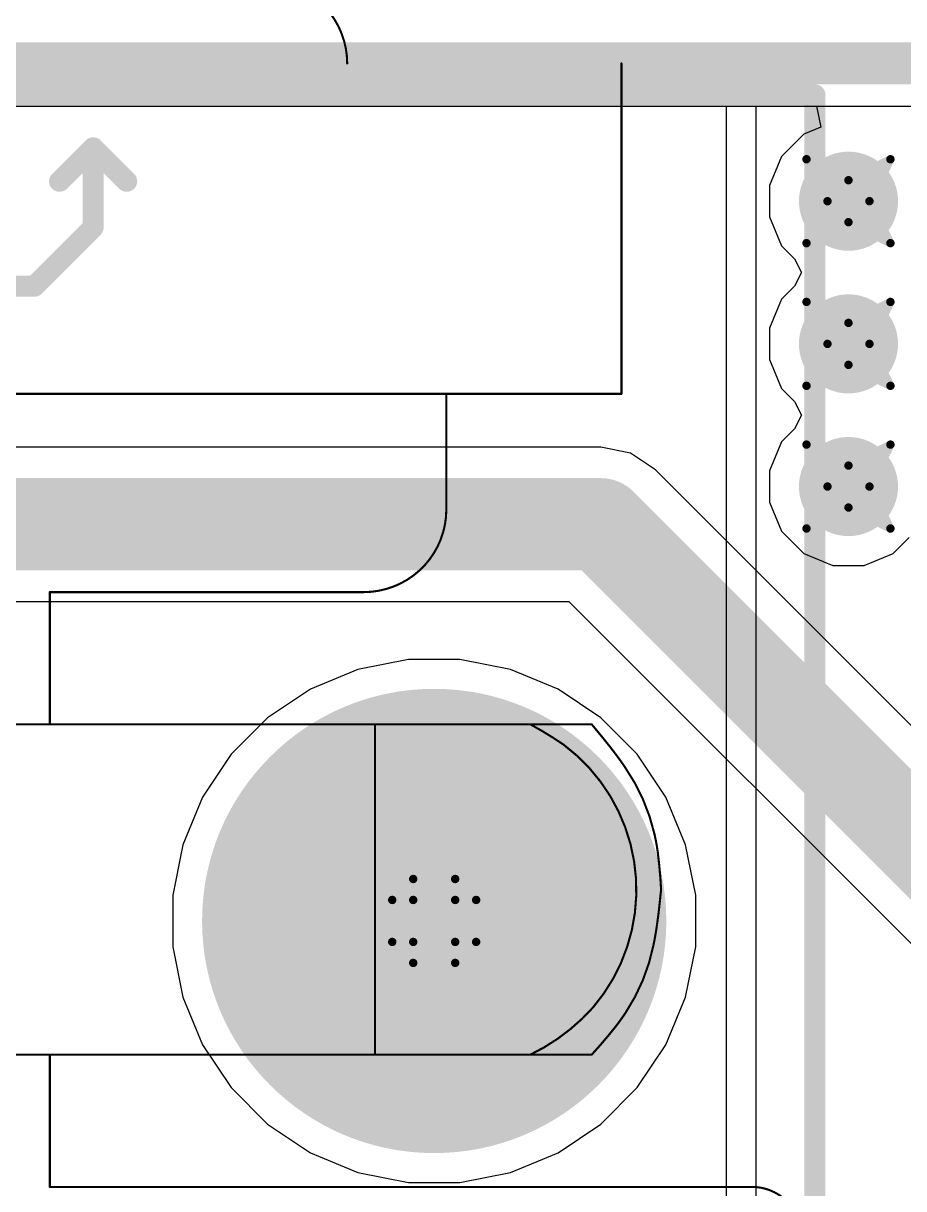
# Model space of a CAD drawing. Header units: inches. Extents: x -6 to 430, y 0 to 90.
# Drawn here: x 27.54 to 32.87, y 43.19 to 50.24 of the extents above; entities that cross this region are included whole.
import ezdxf

# ---------------------------------------------------------------- set-up
doc = ezdxf.new("R2010")
doc.units = ezdxf.units.IN
for name, color, linetype in [('Board_Outline', 56, 'Continuous'), ('Bottom Layer', 5, 'Continuous'), ('Bottom Solder', 6, 'Continuous'), ('Drill Drawing', 1, 'Continuous'), ('Layer 1', 16, 'Continuous'), ('Layer 2', 76, 'Continuous'), ('Mechanical 1', 6, 'Continuous'), ('Pad Holes', 156, 'Continuous'), ('Top Layer', 1, 'Continuous'), ('Top Overlay', 2, 'Continuous'), ('Top Solder', 216, 'Continuous'), ('Via Holes', 16, 'Continuous')]:
    doc.layers.add(name, color=color, linetype=linetype)

msp = doc.modelspace()

# ---------------------------------------------------------------- hatches: boundary and pattern name
at = {"layer": 'Bottom Layer'}
h = msp.add_hatch(color=5, dxfattribs=at)
edge = h.paths.add_edge_path()
edge.add_arc((32.5342, 49.1662), 0.3, 0, 360)
h = msp.add_hatch(color=5, dxfattribs=at)
edge = h.paths.add_edge_path()
edge.add_arc((32.5342, 48.3026), 0.3, 0, 360)
h = msp.add_hatch(color=5, dxfattribs=at)
edge = h.paths.add_edge_path()
edge.add_arc((32.5342, 47.439), 0.3, 0, 360)
at = {"layer": 'Bottom Solder'}
h = msp.add_hatch(color=6, dxfattribs=at)
edge = h.paths.add_edge_path()
edge.add_arc((30.0266, 44.8096), 0.1016, 0, 360)
at = {"layer": 'Layer 1'}
h = msp.add_hatch(color=16, dxfattribs=at)
edge = h.paths.add_edge_path()
edge.add_arc((32.5342, 49.1662), 0.3, 0, 360)
h = msp.add_hatch(color=16, dxfattribs=at)
edge = h.paths.add_edge_path()
edge.add_arc((32.5342, 48.3026), 0.3, 0, 360)
h = msp.add_hatch(color=16, dxfattribs=at)
edge = h.paths.add_edge_path()
edge.add_arc((32.5342, 47.439), 0.3, 0, 360)
at = {"layer": 'Layer 2'}
h = msp.add_hatch(color=76, dxfattribs=at)
edge = h.paths.add_edge_path()
edge.add_arc((32.5342, 49.1662), 0.3, 0, 360)
h = msp.add_hatch(color=76, dxfattribs=at)
edge = h.paths.add_edge_path()
edge.add_arc((32.5342, 48.3026), 0.3, 0, 360)
h = msp.add_hatch(color=76, dxfattribs=at)
edge = h.paths.add_edge_path()
edge.add_arc((32.5342, 47.439), 0.3, 0, 360)
at = {"layer": 'Pad Holes'}
h = msp.add_hatch(color=7, dxfattribs=at)
edge = h.paths.add_edge_path()
edge.add_arc((30.0266, 44.8096), 1.405, 0, 360)
at = {"layer": 'Top Layer'}
h = msp.add_hatch(color=1, dxfattribs=at)
edge = h.paths.add_edge_path()
edge.add_arc((32.5342, 49.1662), 0.3, 0, 360)
h = msp.add_hatch(color=1, dxfattribs=at)
edge = h.paths.add_edge_path()
edge.add_arc((32.5342, 48.3026), 0.3, 0, 360)
h = msp.add_hatch(color=1, dxfattribs=at)
edge = h.paths.add_edge_path()
edge.add_arc((32.5342, 47.439), 0.3, 0, 360)
at = {"layer": 'Top Solder'}
h = msp.add_hatch(color=216, dxfattribs=at)
edge = h.paths.add_edge_path()
edge.add_arc((30.0266, 44.8096), 0.1016, 0, 360)
at = {"layer": 'Via Holes'}
h = msp.add_hatch(color=7, dxfattribs=at)
edge = h.paths.add_edge_path()
edge.add_arc((32.5342, 49.1662), 0.15, 0, 360)
h = msp.add_hatch(color=7, dxfattribs=at)
edge = h.paths.add_edge_path()
edge.add_arc((32.5342, 48.3026), 0.15, 0, 360)
h = msp.add_hatch(color=7, dxfattribs=at)
edge = h.paths.add_edge_path()
edge.add_arc((32.5342, 47.439), 0.15, 0, 360)

# ---------------------------------------------------------------- linework, layer by layer
at = {"layer": 'Board_Outline'}
msp.add_lwpolyline([(0, 50, 0.254, 0.254, 0), (45, 50, 0.254, 0.254, 0)], format="xyseb", dxfattribs=at)
at = {"layer": 'Bottom Layer'}
for p, q in [((0.259, 49.741), (31.7941, 49.741)), ((31.7941, 49.741), (31.7941, 39.5396)), ((31.9754, 39.5396), (31.9754, 49.741)), ((31.9754, 49.741), (36.6236, 49.741)), ((29.8707, 46.3924), (29.5649, 46.3316)), ((30.1825, 46.3924), (29.8707, 46.3924)), ((30.4883, 46.3316), (30.1825, 46.3924)), ((29.5649, 46.3316), (29.2769, 46.2123)), ((30.7763, 46.2123), (30.4883, 46.3316)), ((29.2769, 46.2123), (29.0176, 46.039)), ((31.0356, 46.039), (30.7763, 46.2123)), ((29.0176, 46.039), (28.7972, 45.8186)), ((31.256, 45.8186), (31.0356, 46.039)), ((28.7972, 45.8186), (28.6239, 45.5593)), ((31.4293, 45.5593), (31.256, 45.8186)), ((28.6239, 45.5593), (28.5046, 45.2713)), ((31.5486, 45.2713), (31.4293, 45.5593)), ((28.5046, 45.2713), (28.4438, 44.9655)), ((31.6094, 44.9655), (31.5486, 45.2713)), ((28.4438, 44.9655), (28.4438, 44.6537)), ((31.6094, 44.6537), (31.6094, 44.9655)), ((28.4438, 44.6537), (28.5046, 44.3479)), ((31.5486, 44.3479), (31.6094, 44.6537)), ((28.5046, 44.3479), (28.6239, 44.0599)), ((31.4293, 44.0599), (31.5486, 44.3479)), ((28.6239, 44.0599), (28.7972, 43.8006)), ((31.256, 43.8006), (31.4293, 44.0599)), ((28.7972, 43.8006), (29.0176, 43.5802)), ((31.0356, 43.5802), (31.256, 43.8006)), ((29.0176, 43.5802), (29.2769, 43.4069)), ((30.7763, 43.4069), (31.0356, 43.5802)), ((29.2769, 43.4069), (29.5649, 43.2876)), ((30.4883, 43.2876), (30.7763, 43.4069)), ((29.5649, 43.2876), (29.8707, 43.2268)), ((30.1825, 43.2268), (30.4883, 43.2876)), ((29.8707, 43.2268), (30.1825, 43.2268))]:
    msp.add_line(p, q, dxfattribs=at)
at = {"layer": 'Drill Drawing'}
for points in [[(32.2802, 49.4202, 0.0508, 0.0508, 0), (32.5342, 49.2932, 0.0508, 0.0508, 0)], [(32.2802, 49.4202, 0.0508, 0.0508, 0), (32.4072, 49.1662, 0.0508, 0.0508, 0)], [(32.5342, 49.2932, 0.0508, 0.0508, 0), (32.7882, 49.4202, 0.0508, 0.0508, 0)], [(32.6612, 49.1662, 0.0508, 0.0508, 0), (32.7882, 49.4202, 0.0508, 0.0508, 0)], [(32.2802, 48.9122, 0.0508, 0.0508, 0), (32.4072, 49.1662, 0.0508, 0.0508, 0)], [(32.6612, 49.1662, 0.0508, 0.0508, 0), (32.7882, 48.9122, 0.0508, 0.0508, 0)], [(32.2802, 48.9122, 0.0508, 0.0508, 0), (32.5342, 49.0392, 0.0508, 0.0508, 0)], [(32.5342, 49.0392, 0.0508, 0.0508, 0), (32.7882, 48.9122, 0.0508, 0.0508, 0)], [(32.2802, 48.5566, 0.0508, 0.0508, 0), (32.5342, 48.4296, 0.0508, 0.0508, 0)], [(32.2802, 48.5566, 0.0508, 0.0508, 0), (32.4072, 48.3026, 0.0508, 0.0508, 0)], [(32.5342, 48.4296, 0.0508, 0.0508, 0), (32.7882, 48.5566, 0.0508, 0.0508, 0)], [(32.6612, 48.3026, 0.0508, 0.0508, 0), (32.7882, 48.5566, 0.0508, 0.0508, 0)], [(32.2802, 48.0486, 0.0508, 0.0508, 0), (32.4072, 48.3026, 0.0508, 0.0508, 0)], [(32.6612, 48.3026, 0.0508, 0.0508, 0), (32.7882, 48.0486, 0.0508, 0.0508, 0)], [(32.2802, 48.0486, 0.0508, 0.0508, 0), (32.5342, 48.1756, 0.0508, 0.0508, 0)], [(32.5342, 48.1756, 0.0508, 0.0508, 0), (32.7882, 48.0486, 0.0508, 0.0508, 0)], [(32.2802, 47.693, 0.0508, 0.0508, 0), (32.5342, 47.566, 0.0508, 0.0508, 0)], [(32.2802, 47.693, 0.0508, 0.0508, 0), (32.4072, 47.439, 0.0508, 0.0508, 0)], [(32.5342, 47.566, 0.0508, 0.0508, 0), (32.7882, 47.693, 0.0508, 0.0508, 0)], [(32.6612, 47.439, 0.0508, 0.0508, 0), (32.7882, 47.693, 0.0508, 0.0508, 0)], [(32.2802, 47.185, 0.0508, 0.0508, 0), (32.4072, 47.439, 0.0508, 0.0508, 0)], [(32.6612, 47.439, 0.0508, 0.0508, 0), (32.7882, 47.185, 0.0508, 0.0508, 0)], [(32.2802, 47.185, 0.0508, 0.0508, 0), (32.5342, 47.312, 0.0508, 0.0508, 0)], [(32.5342, 47.312, 0.0508, 0.0508, 0), (32.7882, 47.185, 0.0508, 0.0508, 0)], [(29.8996, 44.9366, 0.0508, 0.0508, 0), (29.8996, 45.0636, 0.0508, 0.0508, 0)], [(29.8996, 45.0636, 0.0508, 0.0508, 0), (30.1536, 45.0636, 0.0508, 0.0508, 0)], [(30.1536, 44.9366, 0.0508, 0.0508, 0), (30.1536, 45.0636, 0.0508, 0.0508, 0)], [(29.7726, 44.6826, 0.0508, 0.0508, 0), (29.7726, 44.9366, 0.0508, 0.0508, 0)], [(29.7726, 44.9366, 0.0508, 0.0508, 0), (29.8996, 44.9366, 0.0508, 0.0508, 0)], [(30.1536, 44.9366, 0.0508, 0.0508, 0), (30.2806, 44.9366, 0.0508, 0.0508, 0)], [(30.2806, 44.6826, 0.0508, 0.0508, 0), (30.2806, 44.9366, 0.0508, 0.0508, 0)], [(29.7726, 44.6826, 0.0508, 0.0508, 0), (29.8996, 44.6826, 0.0508, 0.0508, 0)], [(29.8996, 44.5556, 0.0508, 0.0508, 0), (29.8996, 44.6826, 0.0508, 0.0508, 0)], [(30.1536, 44.6826, 0.0508, 0.0508, 0), (30.2806, 44.6826, 0.0508, 0.0508, 0)], [(30.1536, 44.5556, 0.0508, 0.0508, 0), (30.1536, 44.6826, 0.0508, 0.0508, 0)], [(29.8996, 44.5556, 0.0508, 0.0508, 0), (30.1536, 44.5556, 0.0508, 0.0508, 0)]]:
    msp.add_lwpolyline(points, format="xyseb", dxfattribs=at)
for points in [[(32.2675, 49.4202, 0.0254, 0.0254, 1), (32.2929, 49.4202, 0.0254, 0.0254, 1)], [(32.2675, 49.4202, 0.0254, 0.0254, 1), (32.2929, 49.4202, 0.0254, 0.0254, 1)], [(32.7755, 49.4202, 0.0254, 0.0254, 1), (32.8009, 49.4202, 0.0254, 0.0254, 1)], [(32.7755, 49.4202, 0.0254, 0.0254, 1), (32.8009, 49.4202, 0.0254, 0.0254, 1)], [(32.5215, 49.2932, 0.0254, 0.0254, 1), (32.5469, 49.2932, 0.0254, 0.0254, 1)], [(32.5215, 49.2932, 0.0254, 0.0254, 1), (32.5469, 49.2932, 0.0254, 0.0254, 1)], [(32.3945, 49.1662, 0.0254, 0.0254, 1), (32.4199, 49.1662, 0.0254, 0.0254, 1)], [(32.3945, 49.1662, 0.0254, 0.0254, 1), (32.4199, 49.1662, 0.0254, 0.0254, 1)], [(32.6485, 49.1662, 0.0254, 0.0254, 1), (32.6739, 49.1662, 0.0254, 0.0254, 1)], [(32.6485, 49.1662, 0.0254, 0.0254, 1), (32.6739, 49.1662, 0.0254, 0.0254, 1)], [(32.5215, 49.0392, 0.0254, 0.0254, 1), (32.5469, 49.0392, 0.0254, 0.0254, 1)], [(32.5215, 49.0392, 0.0254, 0.0254, 1), (32.5469, 49.0392, 0.0254, 0.0254, 1)], [(32.2675, 48.9122, 0.0254, 0.0254, 1), (32.2929, 48.9122, 0.0254, 0.0254, 1)], [(32.2675, 48.9122, 0.0254, 0.0254, 1), (32.2929, 48.9122, 0.0254, 0.0254, 1)], [(32.7755, 48.9122, 0.0254, 0.0254, 1), (32.8009, 48.9122, 0.0254, 0.0254, 1)], [(32.7755, 48.9122, 0.0254, 0.0254, 1), (32.8009, 48.9122, 0.0254, 0.0254, 1)], [(32.2675, 48.5566, 0.0254, 0.0254, 1), (32.2929, 48.5566, 0.0254, 0.0254, 1)], [(32.2675, 48.5566, 0.0254, 0.0254, 1), (32.2929, 48.5566, 0.0254, 0.0254, 1)], [(32.7755, 48.5566, 0.0254, 0.0254, 1), (32.8009, 48.5566, 0.0254, 0.0254, 1)], [(32.7755, 48.5566, 0.0254, 0.0254, 1), (32.8009, 48.5566, 0.0254, 0.0254, 1)], [(32.5215, 48.4296, 0.0254, 0.0254, 1), (32.5469, 48.4296, 0.0254, 0.0254, 1)], [(32.5215, 48.4296, 0.0254, 0.0254, 1), (32.5469, 48.4296, 0.0254, 0.0254, 1)], [(32.3945, 48.3026, 0.0254, 0.0254, 1), (32.4199, 48.3026, 0.0254, 0.0254, 1)], [(32.3945, 48.3026, 0.0254, 0.0254, 1), (32.4199, 48.3026, 0.0254, 0.0254, 1)], [(32.6485, 48.3026, 0.0254, 0.0254, 1), (32.6739, 48.3026, 0.0254, 0.0254, 1)], [(32.6485, 48.3026, 0.0254, 0.0254, 1), (32.6739, 48.3026, 0.0254, 0.0254, 1)], [(32.5215, 48.1756, 0.0254, 0.0254, 1), (32.5469, 48.1756, 0.0254, 0.0254, 1)], [(32.5215, 48.1756, 0.0254, 0.0254, 1), (32.5469, 48.1756, 0.0254, 0.0254, 1)], [(32.2675, 48.0486, 0.0254, 0.0254, 1), (32.2929, 48.0486, 0.0254, 0.0254, 1)], [(32.2675, 48.0486, 0.0254, 0.0254, 1), (32.2929, 48.0486, 0.0254, 0.0254, 1)], [(32.7755, 48.0486, 0.0254, 0.0254, 1), (32.8009, 48.0486, 0.0254, 0.0254, 1)], [(32.7755, 48.0486, 0.0254, 0.0254, 1), (32.8009, 48.0486, 0.0254, 0.0254, 1)], [(32.2675, 47.693, 0.0254, 0.0254, 1), (32.2929, 47.693, 0.0254, 0.0254, 1)], [(32.2675, 47.693, 0.0254, 0.0254, 1), (32.2929, 47.693, 0.0254, 0.0254, 1)], [(32.7755, 47.693, 0.0254, 0.0254, 1), (32.8009, 47.693, 0.0254, 0.0254, 1)], [(32.7755, 47.693, 0.0254, 0.0254, 1), (32.8009, 47.693, 0.0254, 0.0254, 1)], [(32.5215, 47.566, 0.0254, 0.0254, 1), (32.5469, 47.566, 0.0254, 0.0254, 1)], [(32.5215, 47.566, 0.0254, 0.0254, 1), (32.5469, 47.566, 0.0254, 0.0254, 1)], [(32.3945, 47.439, 0.0254, 0.0254, 1), (32.4199, 47.439, 0.0254, 0.0254, 1)], [(32.3945, 47.439, 0.0254, 0.0254, 1), (32.4199, 47.439, 0.0254, 0.0254, 1)], [(32.6485, 47.439, 0.0254, 0.0254, 1), (32.6739, 47.439, 0.0254, 0.0254, 1)], [(32.6485, 47.439, 0.0254, 0.0254, 1), (32.6739, 47.439, 0.0254, 0.0254, 1)], [(32.5215, 47.312, 0.0254, 0.0254, 1), (32.5469, 47.312, 0.0254, 0.0254, 1)], [(32.5215, 47.312, 0.0254, 0.0254, 1), (32.5469, 47.312, 0.0254, 0.0254, 1)], [(32.2675, 47.185, 0.0254, 0.0254, 1), (32.2929, 47.185, 0.0254, 0.0254, 1)], [(32.2675, 47.185, 0.0254, 0.0254, 1), (32.2929, 47.185, 0.0254, 0.0254, 1)], [(32.7755, 47.185, 0.0254, 0.0254, 1), (32.8009, 47.185, 0.0254, 0.0254, 1)], [(32.7755, 47.185, 0.0254, 0.0254, 1), (32.8009, 47.185, 0.0254, 0.0254, 1)], [(29.8869, 45.0636, 0.0254, 0.0254, 1), (29.9123, 45.0636, 0.0254, 0.0254, 1)], [(29.8869, 45.0636, 0.0254, 0.0254, 1), (29.9123, 45.0636, 0.0254, 0.0254, 1)], [(30.1409, 45.0636, 0.0254, 0.0254, 1), (30.1663, 45.0636, 0.0254, 0.0254, 1)], [(30.1409, 45.0636, 0.0254, 0.0254, 1), (30.1663, 45.0636, 0.0254, 0.0254, 1)], [(29.7599, 44.9366, 0.0254, 0.0254, 1), (29.7853, 44.9366, 0.0254, 0.0254, 1)], [(29.7599, 44.9366, 0.0254, 0.0254, 1), (29.7853, 44.9366, 0.0254, 0.0254, 1)], [(29.8869, 44.9366, 0.0254, 0.0254, 1), (29.9123, 44.9366, 0.0254, 0.0254, 1)], [(29.8869, 44.9366, 0.0254, 0.0254, 1), (29.9123, 44.9366, 0.0254, 0.0254, 1)], [(30.1409, 44.9366, 0.0254, 0.0254, 1), (30.1663, 44.9366, 0.0254, 0.0254, 1)], [(30.1409, 44.9366, 0.0254, 0.0254, 1), (30.1663, 44.9366, 0.0254, 0.0254, 1)], [(30.2679, 44.9366, 0.0254, 0.0254, 1), (30.2933, 44.9366, 0.0254, 0.0254, 1)], [(30.2679, 44.9366, 0.0254, 0.0254, 1), (30.2933, 44.9366, 0.0254, 0.0254, 1)], [(29.7599, 44.6826, 0.0254, 0.0254, 1), (29.7853, 44.6826, 0.0254, 0.0254, 1)], [(29.7599, 44.6826, 0.0254, 0.0254, 1), (29.7853, 44.6826, 0.0254, 0.0254, 1)], [(29.8869, 44.6826, 0.0254, 0.0254, 1), (29.9123, 44.6826, 0.0254, 0.0254, 1)], [(29.8869, 44.6826, 0.0254, 0.0254, 1), (29.9123, 44.6826, 0.0254, 0.0254, 1)], [(30.1409, 44.6826, 0.0254, 0.0254, 1), (30.1663, 44.6826, 0.0254, 0.0254, 1)], [(30.1409, 44.6826, 0.0254, 0.0254, 1), (30.1663, 44.6826, 0.0254, 0.0254, 1)], [(30.2679, 44.6826, 0.0254, 0.0254, 1), (30.2933, 44.6826, 0.0254, 0.0254, 1)], [(30.2679, 44.6826, 0.0254, 0.0254, 1), (30.2933, 44.6826, 0.0254, 0.0254, 1)], [(29.8869, 44.5556, 0.0254, 0.0254, 1), (29.9123, 44.5556, 0.0254, 0.0254, 1)], [(29.8869, 44.5556, 0.0254, 0.0254, 1), (29.9123, 44.5556, 0.0254, 0.0254, 1)], [(30.1409, 44.5556, 0.0254, 0.0254, 1), (30.1663, 44.5556, 0.0254, 0.0254, 1)], [(30.1409, 44.5556, 0.0254, 0.0254, 1), (30.1663, 44.5556, 0.0254, 0.0254, 1)]]:
    msp.add_lwpolyline(points, format="xyseb", close=True, dxfattribs=at)
at = {"layer": 'Layer 1'}
for p, q in [((0.259, 49.741), (32.3416, 49.741)), ((32.3416, 49.741), (32.3668, 49.614)), ((32.3668, 49.614), (32.2635, 49.5713)), ((32.2635, 49.5713), (32.1291, 49.4369)), ((32.1291, 49.4369), (32.0564, 49.2612)), ((32.0564, 49.2612), (32.0564, 49.0712)), ((32.0564, 49.0712), (32.1291, 48.8955)), ((32.1291, 48.8955), (32.2073, 48.8174)), ((32.2073, 48.8174), (32.2498, 48.7344)), ((32.2498, 48.7344), (32.2073, 48.6514)), ((32.2073, 48.6514), (32.1291, 48.5733)), ((32.1291, 48.5733), (32.0564, 48.3976)), ((32.0564, 48.3976), (32.0564, 48.2076)), ((32.0564, 48.2076), (32.1291, 48.0319)), ((32.1291, 48.0319), (32.2073, 47.9538)), ((32.2073, 47.9538), (32.2498, 47.8708)), ((32.2498, 47.8708), (32.2073, 47.7878)), ((32.2073, 47.7878), (32.1291, 47.7097)), ((32.1291, 47.7097), (32.0564, 47.534)), ((32.0564, 47.534), (32.0564, 47.344)), ((32.0564, 47.344), (32.1291, 47.1683)), ((32.1291, 47.1683), (32.2635, 47.0339)), ((32.8049, 47.0339), (32.9025, 47.1316)), ((32.2635, 47.0339), (32.4392, 46.9612)), ((32.6292, 46.9612), (32.8049, 47.0339)), ((32.4392, 46.9612), (32.6292, 46.9612)), ((29.8707, 46.3924), (29.5649, 46.3316)), ((30.1825, 46.3924), (29.8707, 46.3924)), ((30.4883, 46.3316), (30.1825, 46.3924)), ((29.5649, 46.3316), (29.2769, 46.2123)), ((30.7763, 46.2123), (30.4883, 46.3316)), ((29.2769, 46.2123), (29.0176, 46.039)), ((31.0356, 46.039), (30.7763, 46.2123)), ((29.0176, 46.039), (28.7972, 45.8186)), ((31.256, 45.8186), (31.0356, 46.039)), ((28.7972, 45.8186), (28.6239, 45.5593)), ((31.4293, 45.5593), (31.256, 45.8186)), ((28.6239, 45.5593), (28.5046, 45.2713)), ((31.5486, 45.2713), (31.4293, 45.5593)), ((28.5046, 45.2713), (28.4438, 44.9655)), ((31.6094, 44.9655), (31.5486, 45.2713)), ((28.4438, 44.9655), (28.4438, 44.6537)), ((31.6094, 44.6537), (31.6094, 44.9655)), ((28.4438, 44.6537), (28.5046, 44.3479)), ((31.5486, 44.3479), (31.6094, 44.6537)), ((28.5046, 44.3479), (28.6239, 44.0599)), ((31.4293, 44.0599), (31.5486, 44.3479)), ((28.6239, 44.0599), (28.7972, 43.8006)), ((31.256, 43.8006), (31.4293, 44.0599)), ((28.7972, 43.8006), (29.0176, 43.5802)), ((31.0356, 43.5802), (31.256, 43.8006)), ((29.0176, 43.5802), (29.2769, 43.4069)), ((30.7763, 43.4069), (31.0356, 43.5802)), ((29.2769, 43.4069), (29.5649, 43.2876)), ((30.4883, 43.2876), (30.7763, 43.4069)), ((29.5649, 43.2876), (29.8707, 43.2268)), ((30.1825, 43.2268), (30.4883, 43.2876)), ((29.8707, 43.2268), (30.1825, 43.2268))]:
    msp.add_line(p, q, dxfattribs=at)
at = {"layer": 'Layer 2'}
for p, q in [((0.259, 49.741), (44.741, 49.741)), ((31.0356, 47.6766), (7.0704, 47.6766)), ((31.214, 47.6411), (31.0356, 47.6766)), ((31.3652, 47.54), (31.214, 47.6411)), ((34.7593, 44.146), (31.3652, 47.54)), ((4.7873, 46.7442), (30.8425, 46.7442)), ((30.8425, 46.7442), (34.2366, 43.3502)), ((29.8707, 46.3924), (29.5649, 46.3316)), ((30.1825, 46.3924), (29.8707, 46.3924)), ((30.4883, 46.3316), (30.1825, 46.3924)), ((29.5649, 46.3316), (29.2769, 46.2123)), ((30.7763, 46.2123), (30.4883, 46.3316)), ((29.2769, 46.2123), (29.0176, 46.039)), ((31.0356, 46.039), (30.7763, 46.2123)), ((29.0176, 46.039), (28.7972, 45.8186)), ((31.256, 45.8186), (31.0356, 46.039)), ((28.7972, 45.8186), (28.6239, 45.5593)), ((31.4293, 45.5593), (31.256, 45.8186)), ((28.6239, 45.5593), (28.5046, 45.2713)), ((31.5486, 45.2713), (31.4293, 45.5593)), ((28.5046, 45.2713), (28.4438, 44.9655)), ((31.6094, 44.9655), (31.5486, 45.2713)), ((28.4438, 44.9655), (28.4438, 44.6537)), ((31.6094, 44.6537), (31.6094, 44.9655)), ((28.4438, 44.6537), (28.5046, 44.3479)), ((31.5486, 44.3479), (31.6094, 44.6537)), ((28.5046, 44.3479), (28.6239, 44.0599)), ((31.4293, 44.0599), (31.5486, 44.3479)), ((28.6239, 44.0599), (28.7972, 43.8006)), ((31.256, 43.8006), (31.4293, 44.0599)), ((28.7972, 43.8006), (29.0176, 43.5802)), ((31.0356, 43.5802), (31.256, 43.8006)), ((29.0176, 43.5802), (29.2769, 43.4069)), ((30.7763, 43.4069), (31.0356, 43.5802)), ((29.2769, 43.4069), (29.5649, 43.2876)), ((30.4883, 43.2876), (30.7763, 43.4069)), ((29.5649, 43.2876), (29.8707, 43.2268)), ((30.1825, 43.2268), (30.4883, 43.2876)), ((29.8707, 43.2268), (30.1825, 43.2268))]:
    msp.add_line(p, q, dxfattribs=at)
for points in [[(4.5942, 47.2104, 0.5588, 0.5588, 0), (31.0356, 47.2104, 0.5588, 0.5588, 0)], [(31.0356, 47.2104, 0.5588, 0.5588, 0), (34.5662, 43.6798, 0.5588, 0.5588, 0)]]:
    msp.add_lwpolyline(points, format="xyseb", dxfattribs=at)
msp.add_lwpolyline([(30.8959, 47.2104, 0.2794, 0.2794, 1), (31.1753, 47.2104, 0.2794, 0.2794, 1)], format="xyseb", close=True, dxfattribs=at)
msp.add_lwpolyline([(30.8959, 47.2104, 0.2794, 0.2794, 1), (31.1753, 47.2104, 0.2794, 0.2794, 1)], format="xyseb", close=True, dxfattribs=at)
at = {"layer": 'Mechanical 1'}
for points in [[(29, 50.5, 0.0127, 0.0127, -0.414214), (29.5, 50, 0.0127, 0.0127, 0)], [(31.1603, 48, 0.0127, 0.0127, 0), (31.1603, 50, 0.0127, 0.0127, 0)], [(13.8397, 48, 0.0127, 0.0127, 0), (31.1603, 48, 0.0127, 0.0127, 0)], [(30.1, 47.3, 0.0127, 0.0127, 0), (30.1, 48, 0.0127, 0.0127, 0)], [(30.1, 47.3, 0.0127, 0.0127, -0.414214), (29.6, 46.8, 0.0127, 0.0127, 0)], [(27.7, 46.8, 0.0127, 0.0127, 0), (29.6, 46.8, 0.0127, 0.0127, 0)], [(27.7, 46, 0.0127, 0.0127, 0), (27.7, 46.8, 0.0127, 0.0127, 0)], [(27.25, 46, 0.0127, 0.0127, 0), (30.6083, 46, 0.0127, 0.0127, 0)], [(29.668, 44, 0.0127, 0.0127, 0), (29.668, 46, 0.0127, 0.0127, 0)], [(30.6083, 46, 0.0127, 0.0127, 0), (30.7099, 46, 0.0127, 0.0127, 0)], [(30.6083, 46, 0.0127, 0.0127, -0.025191), (30.8105, 45.8762, 0.0127, 0.0127, 0)], [(30.7099, 46, 0.0127, 0.0127, 0), (30.7588, 46, 0.0127, 0.0127, 0)], [(30.7588, 46, 0.0127, 0.0127, 0), (30.8056, 46, 0.0127, 0.0127, 0)], [(30.8056, 46, 0.0127, 0.0127, 0), (30.8495, 46, 0.0127, 0.0127, 0)], [(30.8495, 46, 0.0127, 0.0127, 0), (30.8897, 46, 0.0127, 0.0127, 0)], [(30.8897, 46, 0.0127, 0.0127, 0), (30.9541, 46, 0.0127, 0.0127, 0)], [(30.9541, 46, 0.0127, 0.0127, 0), (30.9716, 46, 0.0127, 0.0127, 0)], [(30.9716, 46, 0.0127, 0.0127, 0), (30.9798, 46, 0.0127, 0.0127, 0)], [(30.9798, 46, 0.0127, 0.0127, 0), (31.0496, 45.9154, 0.0127, 0.0127, 0)], [(31.0496, 45.9154, 0.0127, 0.0127, -0.008365), (31.1174, 45.8294, 0.0127, 0.0127, 0)], [(30.8105, 45.8762, 0.0127, 0.0127, -0.432764), (30.9886, 44.2869, 0.0127, 0.0127, 0)], [(31.1174, 45.8294, 0.0127, 0.0127, -0.01398), (31.1812, 45.7406, 0.0127, 0.0127, 0)], [(31.1812, 45.7406, 0.0127, 0.0127, -0.095244), (31.3598, 45.3361, 0.0127, 0.0127, 0)], [(31.3598, 45.3361, 0.0127, 0.0127, -0.022504), (31.3799, 45.2252, 0.0127, 0.0127, 0)], [(31.3799, 45.2252, 0.0127, 0.0127, -0.0181), (31.4, 45, 0.0127, 0.0127, 0)], [(31.388, 44.8866, 0.0127, 0.0127, 0), (31.4, 45, 0.0127, 0.0127, 0)], [(31.388, 44.8866, 0.0127, 0.0127, -0.008752), (31.3734, 44.7741, 0.0127, 0.0127, 0)], [(31.3734, 44.7741, 0.0127, 0.0127, -0.014805), (31.3537, 44.6631, 0.0127, 0.0127, 0)], [(31.3537, 44.6631, 0.0127, 0.0127, -0.097134), (31.1847, 44.2537, 0.0127, 0.0127, 0)], [(30.9886, 44.2869, 0.0127, 0.0127, -0.098603), (30.6083, 44, 0.0127, 0.0127, 0)], [(31.1847, 44.2537, 0.0127, 0.0127, -0.020177), (31.1208, 44.1651, 0.0127, 0.0127, 0)], [(31.1208, 44.1651, 0.0127, 0.0127, -0.016371), (30.9798, 44, 0.0127, 0.0127, 0)], [(27.25, 44, 0.0127, 0.0127, 0), (30.6083, 44, 0.0127, 0.0127, 0)], [(27.7, 43.2, 0.0127, 0.0127, 0), (27.7, 44, 0.0127, 0.0127, 0)], [(30.6083, 44, 0.0127, 0.0127, 0), (30.8901, 44, 0.0127, 0.0127, 0)], [(30.8901, 44, 0.0127, 0.0127, 0), (30.9251, 44, 0.0127, 0.0127, 0)], [(30.9251, 44, 0.0127, 0.0127, 0), (30.9539, 44, 0.0127, 0.0127, 0)], [(30.9539, 44, 0.0127, 0.0127, 0), (30.9798, 44, 0.0127, 0.0127, 0)], [(27.7, 43.2, 0.0127, 0.0127, 0), (31.95, 43.2, 0.0127, 0.0127, 0)], [(31.95, 43.2, 0.0127, 0.0127, -0.414214), (32.25, 42.9, 0.0127, 0.0127, 0)]]:
    msp.add_lwpolyline(points, format="xyseb", dxfattribs=at)
for points in [[(29.4968, 50, 0.00635, 0.00635, 1), (29.5032, 50, 0.00635, 0.00635, 1)], [(31.1571, 50, 0.00635, 0.00635, 1), (31.1634, 50, 0.00635, 0.00635, 1)], [(30.0968, 48, 0.00635, 0.00635, 1), (30.1032, 48, 0.00635, 0.00635, 1)], [(31.1571, 48, 0.00635, 0.00635, 1), (31.1634, 48, 0.00635, 0.00635, 1)], [(31.1571, 48, 0.00635, 0.00635, 1), (31.1634, 48, 0.00635, 0.00635, 1)], [(30.0968, 47.3, 0.00635, 0.00635, 1), (30.1032, 47.3, 0.00635, 0.00635, 1)], [(30.0968, 47.3, 0.00635, 0.00635, 1), (30.1032, 47.3, 0.00635, 0.00635, 1)], [(27.6968, 46.8, 0.00635, 0.00635, 1), (27.7032, 46.8, 0.00635, 0.00635, 1)], [(27.6968, 46.8, 0.00635, 0.00635, 1), (27.7032, 46.8, 0.00635, 0.00635, 1)], [(29.5968, 46.8, 0.00635, 0.00635, 1), (29.6032, 46.8, 0.00635, 0.00635, 1)], [(29.5968, 46.8, 0.00635, 0.00635, 1), (29.6032, 46.8, 0.00635, 0.00635, 1)], [(27.6968, 46, 0.00635, 0.00635, 1), (27.7032, 46, 0.00635, 0.00635, 1)], [(29.6648, 46, 0.00635, 0.00635, 1), (29.6712, 46, 0.00635, 0.00635, 1)], [(30.6051, 46, 0.00635, 0.00635, 1), (30.6114, 46, 0.00635, 0.00635, 1)], [(30.6051, 46, 0.00635, 0.00635, 1), (30.6114, 46, 0.00635, 0.00635, 1)], [(30.6051, 46, 0.00635, 0.00635, 1), (30.6114, 46, 0.00635, 0.00635, 1)], [(30.7067, 46, 0.00635, 0.00635, 1), (30.713, 46, 0.00635, 0.00635, 1)], [(30.7067, 46, 0.00635, 0.00635, 1), (30.713, 46, 0.00635, 0.00635, 1)], [(30.7557, 46, 0.00635, 0.00635, 1), (30.762, 46, 0.00635, 0.00635, 1)], [(30.7557, 46, 0.00635, 0.00635, 1), (30.762, 46, 0.00635, 0.00635, 1)], [(30.8025, 46, 0.00635, 0.00635, 1), (30.8088, 46, 0.00635, 0.00635, 1)], [(30.8025, 46, 0.00635, 0.00635, 1), (30.8088, 46, 0.00635, 0.00635, 1)], [(30.8463, 46, 0.00635, 0.00635, 1), (30.8527, 46, 0.00635, 0.00635, 1)], [(30.8463, 46, 0.00635, 0.00635, 1), (30.8527, 46, 0.00635, 0.00635, 1)], [(30.8865, 46, 0.00635, 0.00635, 1), (30.8928, 46, 0.00635, 0.00635, 1)], [(30.8865, 46, 0.00635, 0.00635, 1), (30.8928, 46, 0.00635, 0.00635, 1)], [(30.9509, 46, 0.00635, 0.00635, 1), (30.9572, 46, 0.00635, 0.00635, 1)], [(30.9509, 46, 0.00635, 0.00635, 1), (30.9572, 46, 0.00635, 0.00635, 1)], [(30.9684, 46, 0.00635, 0.00635, 1), (30.9747, 46, 0.00635, 0.00635, 1)], [(30.9684, 46, 0.00635, 0.00635, 1), (30.9747, 46, 0.00635, 0.00635, 1)], [(30.9766, 46, 0.00635, 0.00635, 1), (30.983, 46, 0.00635, 0.00635, 1)], [(30.9766, 46, 0.00635, 0.00635, 1), (30.983, 46, 0.00635, 0.00635, 1)], [(31.0464, 45.9154, 0.00635, 0.00635, 1), (31.0528, 45.9154, 0.00635, 0.00635, 1)], [(31.0464, 45.9154, 0.00635, 0.00635, 1), (31.0528, 45.9154, 0.00635, 0.00635, 1)], [(30.8073, 45.8762, 0.00635, 0.00635, 1), (30.8136, 45.8762, 0.00635, 0.00635, 1)], [(30.8073, 45.8762, 0.00635, 0.00635, 1), (30.8136, 45.8762, 0.00635, 0.00635, 1)], [(31.1142, 45.8294, 0.00635, 0.00635, 1), (31.1206, 45.8294, 0.00635, 0.00635, 1)], [(31.1142, 45.8294, 0.00635, 0.00635, 1), (31.1206, 45.8294, 0.00635, 0.00635, 1)], [(31.178, 45.7406, 0.00635, 0.00635, 1), (31.1844, 45.7406, 0.00635, 0.00635, 1)], [(31.178, 45.7406, 0.00635, 0.00635, 1), (31.1844, 45.7406, 0.00635, 0.00635, 1)], [(31.3566, 45.3361, 0.00635, 0.00635, 1), (31.363, 45.3361, 0.00635, 0.00635, 1)], [(31.3566, 45.3361, 0.00635, 0.00635, 1), (31.363, 45.3361, 0.00635, 0.00635, 1)], [(31.3768, 45.2252, 0.00635, 0.00635, 1), (31.3831, 45.2252, 0.00635, 0.00635, 1)], [(31.3768, 45.2252, 0.00635, 0.00635, 1), (31.3831, 45.2252, 0.00635, 0.00635, 1)], [(31.3968, 45, 0.00635, 0.00635, 1), (31.4032, 45, 0.00635, 0.00635, 1)], [(31.3968, 45, 0.00635, 0.00635, 1), (31.4032, 45, 0.00635, 0.00635, 1)], [(31.3848, 44.8866, 0.00635, 0.00635, 1), (31.3912, 44.8866, 0.00635, 0.00635, 1)], [(31.3848, 44.8866, 0.00635, 0.00635, 1), (31.3912, 44.8866, 0.00635, 0.00635, 1)], [(31.3702, 44.7741, 0.00635, 0.00635, 1), (31.3766, 44.7741, 0.00635, 0.00635, 1)], [(31.3702, 44.7741, 0.00635, 0.00635, 1), (31.3766, 44.7741, 0.00635, 0.00635, 1)], [(31.3505, 44.6631, 0.00635, 0.00635, 1), (31.3568, 44.6631, 0.00635, 0.00635, 1)], [(31.3505, 44.6631, 0.00635, 0.00635, 1), (31.3568, 44.6631, 0.00635, 0.00635, 1)], [(30.9855, 44.2869, 0.00635, 0.00635, 1), (30.9918, 44.2869, 0.00635, 0.00635, 1)], [(30.9855, 44.2869, 0.00635, 0.00635, 1), (30.9918, 44.2869, 0.00635, 0.00635, 1)], [(31.1816, 44.2537, 0.00635, 0.00635, 1), (31.1879, 44.2537, 0.00635, 0.00635, 1)], [(31.1816, 44.2537, 0.00635, 0.00635, 1), (31.1879, 44.2537, 0.00635, 0.00635, 1)], [(31.1176, 44.1651, 0.00635, 0.00635, 1), (31.1239, 44.1651, 0.00635, 0.00635, 1)], [(31.1176, 44.1651, 0.00635, 0.00635, 1), (31.1239, 44.1651, 0.00635, 0.00635, 1)], [(27.6968, 44, 0.00635, 0.00635, 1), (27.7032, 44, 0.00635, 0.00635, 1)], [(29.6648, 44, 0.00635, 0.00635, 1), (29.6712, 44, 0.00635, 0.00635, 1)], [(30.6051, 44, 0.00635, 0.00635, 1), (30.6114, 44, 0.00635, 0.00635, 1)], [(30.6051, 44, 0.00635, 0.00635, 1), (30.6114, 44, 0.00635, 0.00635, 1)], [(30.6051, 44, 0.00635, 0.00635, 1), (30.6114, 44, 0.00635, 0.00635, 1)], [(30.8869, 44, 0.00635, 0.00635, 1), (30.8932, 44, 0.00635, 0.00635, 1)], [(30.8869, 44, 0.00635, 0.00635, 1), (30.8932, 44, 0.00635, 0.00635, 1)], [(30.922, 44, 0.00635, 0.00635, 1), (30.9283, 44, 0.00635, 0.00635, 1)], [(30.922, 44, 0.00635, 0.00635, 1), (30.9283, 44, 0.00635, 0.00635, 1)], [(30.9508, 44, 0.00635, 0.00635, 1), (30.9571, 44, 0.00635, 0.00635, 1)], [(30.9508, 44, 0.00635, 0.00635, 1), (30.9571, 44, 0.00635, 0.00635, 1)], [(30.9766, 44, 0.00635, 0.00635, 1), (30.983, 44, 0.00635, 0.00635, 1)], [(30.9766, 44, 0.00635, 0.00635, 1), (30.983, 44, 0.00635, 0.00635, 1)], [(27.6968, 43.2, 0.00635, 0.00635, 1), (27.7032, 43.2, 0.00635, 0.00635, 1)], [(27.6968, 43.2, 0.00635, 0.00635, 1), (27.7032, 43.2, 0.00635, 0.00635, 1)], [(31.9468, 43.2, 0.00635, 0.00635, 1), (31.9532, 43.2, 0.00635, 0.00635, 1)], [(31.9468, 43.2, 0.00635, 0.00635, 1), (31.9532, 43.2, 0.00635, 0.00635, 1)]]:
    msp.add_lwpolyline(points, format="xyseb", close=True, dxfattribs=at)
at = {"layer": 'Top Layer'}
for p, q in [((0.259, 49.741), (32.3416, 49.741)), ((32.3416, 49.741), (32.3668, 49.614)), ((32.3668, 49.614), (32.2635, 49.5713)), ((32.2635, 49.5713), (32.1291, 49.4369)), ((32.1291, 49.4369), (32.0564, 49.2612)), ((32.0564, 49.2612), (32.0564, 49.0712)), ((32.0564, 49.0712), (32.1291, 48.8955)), ((32.1291, 48.8955), (32.2073, 48.8174)), ((32.2073, 48.8174), (32.2498, 48.7344)), ((32.2498, 48.7344), (32.2073, 48.6514)), ((32.2073, 48.6514), (32.1291, 48.5733)), ((32.1291, 48.5733), (32.0564, 48.3976)), ((32.0564, 48.3976), (32.0564, 48.2076)), ((32.0564, 48.2076), (32.1291, 48.0319)), ((32.1291, 48.0319), (32.2073, 47.9538)), ((32.2073, 47.9538), (32.2498, 47.8708)), ((32.2498, 47.8708), (32.2073, 47.7878)), ((32.2073, 47.7878), (32.1291, 47.7097)), ((32.1291, 47.7097), (32.0564, 47.534)), ((32.0564, 47.534), (32.0564, 47.344)), ((32.0564, 47.344), (32.1291, 47.1683)), ((32.1291, 47.1683), (32.2635, 47.0339)), ((32.8049, 47.0339), (32.9025, 47.1316)), ((32.2635, 47.0339), (32.4392, 46.9612)), ((32.6292, 46.9612), (32.8049, 47.0339)), ((32.4392, 46.9612), (32.6292, 46.9612)), ((29.8707, 46.3924), (29.5649, 46.3316)), ((30.1825, 46.3924), (29.8707, 46.3924)), ((30.4883, 46.3316), (30.1825, 46.3924)), ((29.5649, 46.3316), (29.2769, 46.2123)), ((30.7763, 46.2123), (30.4883, 46.3316)), ((29.2769, 46.2123), (29.0176, 46.039)), ((31.0356, 46.039), (30.7763, 46.2123)), ((29.0176, 46.039), (28.7972, 45.8186)), ((31.256, 45.8186), (31.0356, 46.039)), ((28.7972, 45.8186), (28.6239, 45.5593)), ((31.4293, 45.5593), (31.256, 45.8186)), ((28.6239, 45.5593), (28.5046, 45.2713)), ((31.5486, 45.2713), (31.4293, 45.5593)), ((28.5046, 45.2713), (28.4438, 44.9655)), ((31.6094, 44.9655), (31.5486, 45.2713)), ((28.4438, 44.9655), (28.4438, 44.6537)), ((31.6094, 44.6537), (31.6094, 44.9655)), ((28.4438, 44.6537), (28.5046, 44.3479)), ((31.5486, 44.3479), (31.6094, 44.6537)), ((28.5046, 44.3479), (28.6239, 44.0599)), ((31.4293, 44.0599), (31.5486, 44.3479)), ((28.6239, 44.0599), (28.7972, 43.8006)), ((31.256, 43.8006), (31.4293, 44.0599)), ((28.7972, 43.8006), (29.0176, 43.5802)), ((31.0356, 43.5802), (31.256, 43.8006)), ((29.0176, 43.5802), (29.2769, 43.4069)), ((30.7763, 43.4069), (31.0356, 43.5802)), ((29.2769, 43.4069), (29.5649, 43.2876)), ((30.4883, 43.2876), (30.7763, 43.4069)), ((29.5649, 43.2876), (29.8707, 43.2268)), ((30.1825, 43.2268), (30.4883, 43.2876)), ((29.8707, 43.2268), (30.1825, 43.2268))]:
    msp.add_line(p, q, dxfattribs=at)
at = {"layer": 'Top Overlay'}
for points in [[(12.7222, 49.8096, 0.127, 0.127, 0), (32.331, 49.8096, 0.127, 0.127, 0)], [(32.331, 36.4342, 0.127, 0.127, 0), (32.331, 49.8096, 0.127, 0.127, 0)], [(27.759, 49.2866, 0.127, 0.127, 0), (27.9622, 49.4898, 0.127, 0.127, 0)], [(27.9622, 49.4898, 0.127, 0.127, 0), (28.1654, 49.2866, 0.127, 0.127, 0)], [(27.9622, 49.0072, 0.127, 0.127, 0), (27.9622, 49.4898, 0.127, 0.127, 0)], [(27.6066, 48.6516, 0.127, 0.127, 0), (27.9622, 49.0072, 0.127, 0.127, 0)], [(26.1588, 48.6516, 0.127, 0.127, 0), (27.6066, 48.6516, 0.127, 0.127, 0)]]:
    msp.add_lwpolyline(points, format="xyseb", dxfattribs=at)
for points in [[(32.2992, 49.8096, 0.0635, 0.0635, 1), (32.3627, 49.8096, 0.0635, 0.0635, 1)], [(32.2992, 49.8096, 0.0635, 0.0635, 1), (32.3627, 49.8096, 0.0635, 0.0635, 1)], [(27.9304, 49.4898, 0.0635, 0.0635, 1), (27.9939, 49.4898, 0.0635, 0.0635, 1)], [(27.9304, 49.4898, 0.0635, 0.0635, 1), (27.9939, 49.4898, 0.0635, 0.0635, 1)], [(27.9304, 49.4898, 0.0635, 0.0635, 1), (27.9939, 49.4898, 0.0635, 0.0635, 1)], [(27.7272, 49.2866, 0.0635, 0.0635, 1), (27.7907, 49.2866, 0.0635, 0.0635, 1)], [(28.1336, 49.2866, 0.0635, 0.0635, 1), (28.1971, 49.2866, 0.0635, 0.0635, 1)], [(27.9304, 49.0072, 0.0635, 0.0635, 1), (27.9939, 49.0072, 0.0635, 0.0635, 1)], [(27.9304, 49.0072, 0.0635, 0.0635, 1), (27.9939, 49.0072, 0.0635, 0.0635, 1)], [(27.5748, 48.6516, 0.0635, 0.0635, 1), (27.6383, 48.6516, 0.0635, 0.0635, 1)], [(27.5748, 48.6516, 0.0635, 0.0635, 1), (27.6383, 48.6516, 0.0635, 0.0635, 1)]]:
    msp.add_lwpolyline(points, format="xyseb", close=True, dxfattribs=at)

doc.saveas('drawing.dxf')
